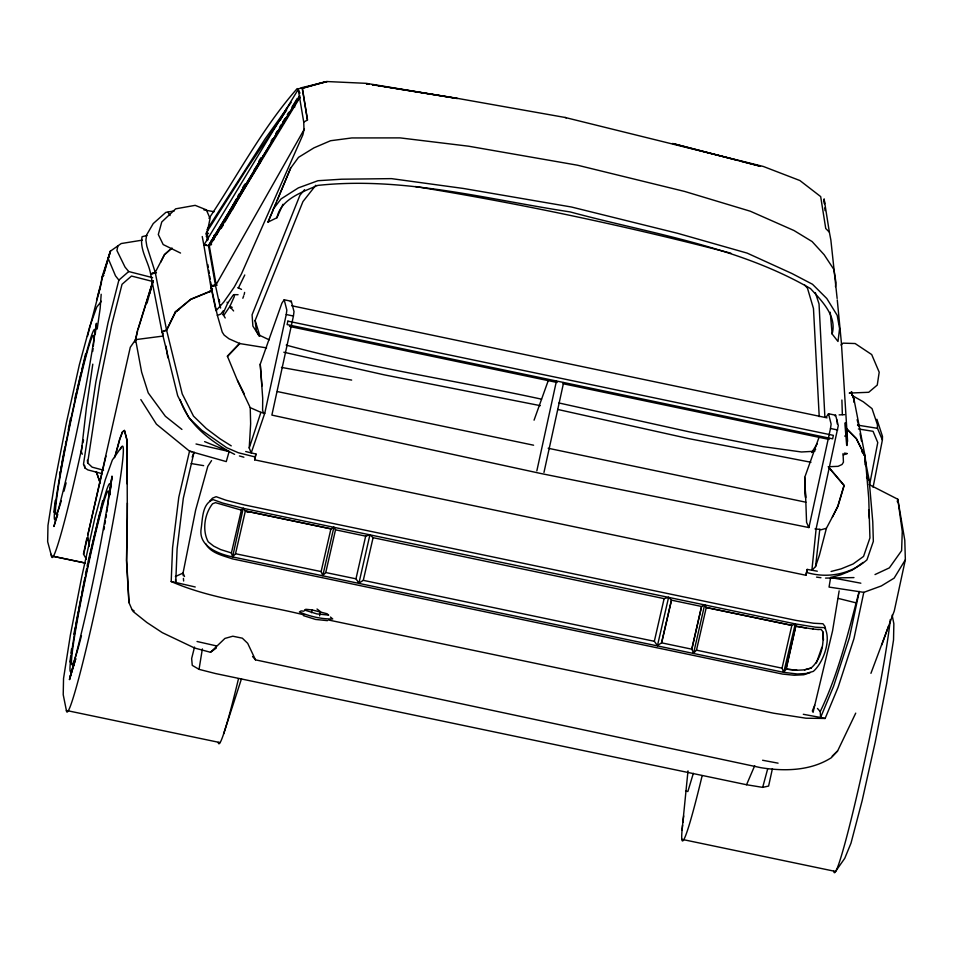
<?xml version="1.0" encoding="UTF-8"?>
<svg xmlns="http://www.w3.org/2000/svg" width="953" height="953" viewBox="0 0 953 953"><rect width="100%" height="100%" fill="white"/><g stroke="black" fill="none" stroke-linecap="round" stroke-linejoin="round"><path stroke-width="1.43" d="M163.046 336.064L135.6 339.637L130.287 347.273L87.771 535.145L89.07 546.486M873.079 487.269L882.383 439.988L882.49 436.426L876.891 419.26M817.305 571.204L807.191 569.406L805.904 575.267L254.654 459.846L255.94 453.985L251.223 452.913L249.233 447.981L250.639 423.775L250.234 407.646L237.595 380.866L227.374 356.112L239.751 343.175M303.757 614.816C259.716 603.773 213.138 599.89 171.195 581.533L172.564 547.82L178.783 497.287L189.528 451.174L156.435 424.192L140.83 399.569M101.185 294.274L100.16 308.415L97.182 329.011M682.086 830.051L687.995 770.894M95.217 334.515L96.432 323.281C86.199 391.766 71.975 459.668 53.904 526.509L57.704 514.441M835.471 286.615L835.96 282.35L833.863 269.449L824.142 254.713L812.111 241.562L794.004 230.531L750.321 211.232L684.659 191.446L577.47 165.203L468.519 146.19L400.081 137.887L351.812 137.947L330.56 140.734L313.918 147.87L298.515 157.352L290.629 168.169L268.007 222.12L276.93 217.725L282.946 204.287M826.191 417.188L828.502 413.745L835.626 415.234L838.283 425.586L816.137 528.701L811.885 570.299L815.554 566.57L819.783 529.356L815.006 528.915M53.844 512.178L55.238 500.516M69.962 661.978L70.665 656.117M71.022 653.174L71.546 648.779M109.69 495.143L110.048 492.248M110.405 489.342L110.941 485.006M111.298 482.111L112.001 476.309C101.768 544.794 87.545 612.696 69.474 679.537L75.74 658.583M110.298 489.997L112.001 476.309M214.842 237.094L215.199 234.235M101.101 283.601L101.911 277.299L110.429 251.139L121.21 243.539L142.319 240.132M92.798 364.153L86.485 407.062L81.339 451.722L82.28 454.236M103.555 470.186L92.155 467.173L87.64 462.932L99.874 382.248L111.596 325.199L122.032 284.304L131.502 276.048L153.016 281.552M772.418 768.666L768.606 786.058L762.674 787.369L746.556 784.736L215.461 673.533L199.046 669.351L202.358 648.91M286.245 314.526L286.841 310.118L284.185 299.766L281.874 303.209L260.229 364.213L262.706 398.223L262.599 410.231L263.564 413.447L264.767 413.245L286.245 314.526L293.429 316.039L271.879 415.103L540.708 473.474L808.906 527.557L830.492 428.481L831.123 424.085L828.502 413.745M293.429 316.039L294.012 311.619L291.308 301.267L284.185 299.766M852.673 569.942L840.701 574.838L830.635 577.494L829.05 587.084L863.799 592.349L881.334 585.94L894.117 578.149L905.35 559.768L904.79 540.268L897.809 499.241L869.219 484.624M839.152 590.872L832.565 630.838L813.04 712.427M869.767 483.945L877.761 442.549L873.055 431.316L858.439 428.969M59.551 474.475L60.11 471.592M60.682 468.721L61.242 465.838M61.802 462.955L64.887 447.124M65.459 444.241L66.019 441.37M68.271 429.851L70.51 418.343M73.846 634.198L75.263 626.943M75.823 624.036L78.372 610.992M78.944 608.085L81.208 596.495M81.767 593.588L84.888 577.637M85.46 574.742L86.592 568.941M87.152 566.046L87.724 563.14M272.618 209.886L281.064 198.915L298.384 187.872L317.968 180.713L341.603 179.212L391.445 178.628L463.444 188.468L571.466 207.015L677.583 233.306L747.128 253.105L791.872 273.487L812.48 284.256L826.811 298.527L837.21 315.372L839.581 328.606L837.997 341.472L832.124 333.979C837.21 315.943 821.605 300.707 810.491 288.58C736.872 245.981 651.197 233.842 570.228 211.935C486.721 199.308 402.857 176.257 317.766 185.406C302.172 192.113 280.885 198.963 276.93 217.725M117.91 245.731L116.933 250.532L125.022 267.078L128.715 271.534L152.611 277.657M206.277 236.582L210.065 218.511L206.36 209.851L195.162 205.348L175.686 208.838L161.76 221.978L158.305 234.509L163.177 244.552L180.546 253.057M859.261 591.408L849.409 637.712L833.589 686.231L820.593 717.502L803.296 714.285M863.799 592.349L853.948 638.665L838.14 687.184L825.131 718.455L805.952 718.205L773.669 713.213L328.487 619.998M83.745 554.134L87.211 538.064M311.536 612.708L312.131 609.932L327.034 613.732L328.666 615.102L316.825 613.899L304.555 610.063L305.842 609.289L312.131 609.932M319.612 615.841L320.506 611.683L317.015 609.003M905.35 559.768L894.271 610.992L870.935 673.33M135.064 342.115L135.6 339.637L141.628 372.135L148.227 392.898L165.357 416.27L181.916 429.434M232.592 556.933L243.218 508.318L222.728 503.065L213.115 499.622C202.096 503.756 202.691 518.646 201.202 528.331C198.021 546.403 218.523 553.991 232.592 556.933L783.723 672.353L797.327 673.997L805.952 673.521L813.326 671.377C823.213 662.859 831.671 639.761 824.679 627.682L815.542 627.193L795.29 623.893L243.218 508.318L241.359 510.117L231.412 552.943L232.592 556.933L235.522 553.729L245.362 510.939L243.218 508.318M254.654 459.846L255.94 453.985M536.849 470.853L556.445 381.021M543.972 472.426L563.628 382.522M805.904 575.267L807.191 569.406M858.832 592.659C848.122 632.887 838.497 673.795 820.235 711.557L820.593 717.502L825.131 718.455M897.261 501.707L897.809 499.241L902.265 531.393L901.609 550.643L889.363 567.869L875.009 574.564M791.848 625.371L782.044 668.172L783.723 672.353L786.201 669.113L795.779 626.204L795.29 623.893L791.848 625.371L706.28 607.454L704.624 604.893L701.694 606.489L671.412 600.152L661.537 642.81L657.463 645.61L654.33 641.298L363.296 580.353L358.947 583.105L355.969 578.828L325.747 572.539L322.817 575.552L321.125 571.574L330.929 528.855L333.884 527.271L335.516 529.82L365.678 536.134L369.907 534.812L373.088 537.683L664.122 598.627L668.601 597.352L671.531 600.176L661.656 642.846L691.854 649.196L693.593 653.186L696.476 650.172L706.28 607.454M135.135 341.031L137.387 330.965L152.98 280.67M135.338 341.055L137.589 331.001M813.088 629.051L795.719 626.192L786.011 669.066L796.934 670.257L804.642 669.852L811.17 668.053M355.969 578.828L365.678 536.134M358.947 583.105L369.907 534.812M693.593 653.186L704.624 604.893M87.771 535.145L105.962 456.034M322.817 575.552L333.884 527.271M325.747 572.539L335.516 529.82M363.296 580.353L373.088 537.683M654.33 641.298L664.122 598.627M691.747 649.172L701.575 606.465L691.854 649.196M657.463 645.61L668.601 597.352M194.067 452.127L183.321 498.24L177.103 548.773L175.745 582.486L195.234 586.988M87.426 336.433L101.495 282.66M783.723 672.353L795.29 623.893M74.953 398.223L76.323 392.493M77.014 389.622L81.136 372.409M81.827 369.538L85.615 353.766M88.057 561.722L99.994 511.964M100.673 509.116L102.721 500.587M96.551 300.314L102.507 277.252M114.622 457.666L119.661 439.13L122.353 431.959L124.355 430.399L127.011 440.536L127.333 517.634L126.475 560.447L128.893 602.403L131.955 609.491L133.17 611.528L146.857 622.476L162.296 632.649L194.662 648.052L210.494 652.269L216.355 648.028M829.074 467.887L844.132 485.637L837.866 506.555L826.406 528.296L819.377 555.325L815.554 566.57M194.531 647.063L191.648 658.511L192.256 665.373L199.046 669.351M128.715 271.534L118.875 280.111L108.058 322.555L95.884 381.772L83.495 464.266L85.067 468.09L87.867 469.9L102.054 473.653M147.012 303.173L153.171 280.706M149.752 293.429L152.766 281.957M213.746 235.391L213.853 239.656M98.445 294.06L100.125 287.77M762.674 787.369L767.701 768.797M115.468 455.105L119.852 439.166L122.544 431.995L124.545 430.434L127.202 440.584L127.225 483.981M104.139 273.201L110.429 251.139L108.106 258.287L115.492 275.822L118.875 280.111M180.105 399.629C187.872 423.668 208.302 439.154 229.137 451.543L226.266 461.597L189.528 451.174L191.803 451.651M847.014 432.007L847.265 443.383A9.721 0.691 85.8 0 1 846.621 444.622L844.989 424.824A9.721 0.691 85.8 0 1 845.633 423.573L846.419 429.017M69.474 679.537L73.762 665.075M241.49 678.727L223.598 733.905M693.343 773.336L687.863 791.502L685.576 791.085M102.924 275.882L110.429 251.139M138.03 329.595L151.467 286.103M821.855 647.349L816.364 663.026M249.233 447.981L260.896 412.339L264.767 413.245L251.223 452.913L245.719 451.519M242.848 298.253L243.682 295.871M805.642 497.835L804.725 477.393L819.211 436.784M534.061 420.178L548.416 380.14M881.787 644.907L888.661 625.811M192.172 457.095L193.59 453.366M259.133 336.206L256.369 330.965L255.13 320.506L302.947 201.583L315.8 185.251M290.629 168.169L277.156 200.511M69.724 677.118L70.832 674.426M812.301 711.069L814.684 705.315M268.007 222.12L273.154 209.958M274.297 207.266L276.013 203.215M746.556 784.736L754.693 765.712M244.766 275L238.298 288.175M210.839 285.757L216.831 285.126L210.839 285.757L211.995 290.451L190.922 299.135L175.34 311.834L166.668 329.929L162.153 331.656M232.496 209.517L242.11 189.456M855.723 713.142L837.687 750.821L831.338 757.706C810.634 770.953 784.533 771.465 760.97 767.713L255.487 659.845L252.557 656.498M832.386 517.122L837.794 506.15L844.06 485.232L829.003 467.482M160.7 262.194L164.476 254.582L171.028 248.745M227.648 303.221L223.395 312.751A9.721 1.62 -61.9 0 0 224.503 314.359L229.876 306.449L234.14 296.919A9.721 1.62 -61.9 0 0 233.02 295.311L227.648 303.221L227.052 302.196M285.364 111.251L286.686 108.713L280.265 120.149M216.367 235.272L236.284 199.082M237.714 196.497L239.132 193.912M222.037 226.004L242.979 188.551M304.424 128.989L215.533 285.686L220.214 307.39M221.167 228.482L223.407 224.658M224.896 222.109L279.289 128.941M280.79 126.392L285.995 117.457M227.136 215.974L261.205 160.723M299.969 93.108L298.218 89.415L303.733 122.055L303.995 129.703L302.863 134.885L241.431 273.952L234.14 287.258L223.872 301.91L215.986 310.761L210.768 286.186L203.871 245.124L298.218 89.415L297.193 88.581C262.599 127.773 237.976 175.007 209.029 218.404M231.245 445.873L219.988 438.785L206.301 428.528L193.495 416.127L182.226 393.946L166.608 330.25L175.602 312.155L190.552 299.504L212.066 290.772L210.768 286.186L215.533 285.686L208.493 245.671L299.778 95.61M299.885 97.516L209.386 246.315L216.176 284.899M242.515 187.908L244.838 184.132M258.716 161.426L261.039 157.638M271.069 141.247L272.606 138.721M275.691 133.67L277.24 131.145M279.551 127.368L281.087 124.843M282.636 122.318L284.947 118.541M287.258 114.753L288.807 112.228M291.892 107.189L293.441 104.663M294.977 102.138L297.288 98.362M208.695 245.314L299.73 96.479M206.992 229.721L265.232 138.709L291.13 102.412M811.634 452.568L817.209 443.848M211.554 460.597L207.79 466.351L195.651 510.022L183.047 573.063L183.238 575.719M254.058 170.087L261.241 159.151M262.837 156.721L264.422 154.291M121.531 446.981L112.335 460.061L105.259 479.812L94.919 517.789L81.851 576.315L70.367 635.127L63.541 678.465L63.22 694.713L66.388 710.461L220.024 742.578M844.823 436.236L845.478 435.354M223.407 310.642L220.834 314.073L217.379 315.383L222.228 332.12L224.158 335.111L228.994 338.791L239.811 343.58L266.59 347.893M286.615 110.048L246.922 168.645L207.099 231.591L208.052 239.822M101.387 301.279L96.765 307.033L89.689 326.796L79.349 364.773L66.281 423.299L54.797 482.099L47.972 525.437L47.65 541.697L51.498 555.992L84.936 562.997M304.626 189.623L299.957 195.21L252.08 314.788L252.89 326.117L258.477 334.753L269.211 339.84M209.672 501.218L212.471 498.169L216.128 496.692L225.909 500.194L243.73 504.768L796.053 620.415L813.636 623.25L822.951 623.75L824.976 626.419L825.536 628.968M298.086 99.72L299.873 97.802M294.048 104.187L298.408 99.767M210.494 652.269L224.92 638.427L232.806 636.211L242.348 638.188L247.697 643.335L255.487 659.845M227.433 356.517L239.811 343.58M812.861 452.151L815.673 449.232M101.911 277.299L103.889 275.262M832.207 756.11L837.556 751.059M840.999 344.998L842.988 343.151L855.127 343.533L871.697 354.564L879.202 372.206L877.26 385.06L868.719 392.291L849.242 393.077L851.946 391.993M172.005 248.03L164.404 254.82L155.232 272.391L166.608 330.25L162.046 332.025L177.675 395.709L188.932 417.89L201.75 430.291L226.671 447.684L238.286 452.723L255.416 457.035M209.195 291.94L212.471 289.021M853.84 569.108L863.12 562.437M175.34 311.834L179.128 309.618M209.469 291.916L211.995 290.451M303.733 122.055L307.557 120.007L302.184 88.224L301.184 87.819L327.105 81.541L366.297 83.34L457.345 98.493L395.674 88.522M834.685 415.734L835.626 415.234M290.355 301.756L291.308 301.267M175.376 576.541L183.047 573.063L184.513 576.494M298.777 88.689L302.363 87.807L307.307 119.47M843.334 454.95L847.3 453.568L844.549 453.092M810.253 672.568L803.76 674.772L794.159 675.236L782.639 674.093L232.461 558.887C223.062 555.563 210.827 553.312 205.729 543.782M150.753 273.785L155.661 272.355M826.406 528.296L821.081 529.761L819.783 529.356M804.523 669.828L811.051 668.029C821.021 659.607 824.369 644.192 822.677 631.553M831.087 571.478L841.154 568.846L853.114 563.962L863.549 556.421L869.934 537.933L868.731 498.145L865.157 456.547L853.959 399.212L851.339 392.243M205.8 233.962L208.564 233.294M147.012 235.51L142.104 236.678C139.341 249.769 148.525 261.503 150.657 274.119L162.046 332.025L163.273 333.955M156.471 272.808L150.657 274.119L155.232 272.391L146.845 246.196L145.892 240.132L146.655 234.867L153.219 223.586L165.858 212.364L174.208 210.947M825.536 578.102L853.959 577.589M202.25 236.535L203.871 245.124L206.491 244.814M814.839 451.245L801.437 451.984L763.15 446.647L689.543 431.923L558.911 402.964M828.133 466.767L838.092 466.327L842.023 464.492L843.441 462.193L843.06 453.533M839.128 414.889L844.537 414.674M327.463 620.653L315.622 619.45L303.364 615.614M818.008 629.492L821.141 629.48L822.796 631.589L823.475 639.987M234.057 294.644L238.059 294.703M812.969 629.028L818.127 629.516M304.019 611.195L301.112 610.909L299.349 611.969C309.808 616.412 321.316 619.188 332.716 618.962L330.453 617.044M786.201 669.113L797.053 670.281M203.871 245.124L208.493 245.671M816.554 577.113L820.938 577.721M260.896 412.339L250.234 407.646M369.18 84.233L366.286 83.769L369.252 84.245M375.125 85.198L372.182 84.722L456.022 98.111L565.022 117.457L763.353 166.477L799.889 180.534L820.676 196.592L825.739 228.506L829.372 232.187L830.861 240.025L837.139 298.456M378.055 85.675L380.997 86.139M383.928 86.616L386.87 87.092M389.801 87.569L392.743 88.045M857.521 425.109L877.499 428.326L882.383 439.988M191.184 463.551L203.644 465.648M415.377 186.526C521.541 203.811 626.788 226.111 730.868 253.2M203.942 209.922L214.139 211.721M281.457 367.405L351.657 380.092M795.779 626.204L806.083 628.063M830.635 577.494L860.845 583.2M762.591 760.256L778.077 763.162M806.679 572.455C827.407 578.721 850.552 574.29 866.944 559.864L873.341 541.375L872.769 521.851L869.16 480.086L864.895 458.369M706.149 607.526L791.729 625.347M235.522 553.729L321.125 571.574M291.713 305.758L827.025 417.855M830.492 428.481L837.687 429.994M289.521 326.45L557.171 382.498M562.997 383.714L829.193 439.452M277.383 391.564L533.597 445.206M548.166 448.255L805.845 502.207L806.572 522.363L808.906 527.557M245.362 510.939L330.929 528.855L245.362 510.939L247.828 512.416M53.237 556.302L85.21 563.009M171.195 581.533L175.745 582.486L175.555 579.507M681.895 839.343L835.531 871.459L844.739 858.355L850.993 843.179L862.155 800.627L875.223 742.101L886.707 683.289L893.533 639.951L893.854 623.703L892.127 615.126M696.357 650.149L782.044 668.172M541.542 399.176L538.648 398.545C454.605 380.378 369.228 367.798 286.222 345.105M540.327 405.656L384.357 374.874L283.815 352.217M557.648 409.433L688.519 438.571L810.967 462.265M197.045 641.5L216.486 645.908M196.02 443.991L229.137 451.543L234.605 454.367M241.359 510.117L215.402 502.648L212.543 503.803C204.526 513.929 202.024 530.321 208.195 541.804L213.663 546.117L220.703 549.595L231.412 552.943M838.437 598.46L855.413 602.689M672.58 143.462L760.458 166.298L740.612 161.152M673.914 143.832L737.777 160.414M239.406 455.951L243.885 457.202M565.022 117.457L566.356 117.827M231.305 308.438L229.876 306.449L232.187 307.342M204.621 441.62L229.137 451.543M851.779 395.257L863.323 401.821L872.031 408.634L877.391 424.621L877.499 428.326M237.905 287.651L241.526 289.414M131.955 609.491L134.159 610.956M866.515 477.131L869.041 479.669M866.611 477.501L869.16 480.086M847.074 429.16L856.247 438.44L865.217 456.284L865.407 464.861M846.24 428.516L856.497 438.94L865.157 456.547L865.419 465.159M817.46 708.436L820.235 711.557M804.63 284.983L807.477 288.199L813.469 308.486L819.223 416.652M233.604 310.952L229.876 306.449M861.738 451.543L865.217 456.284M167.99 212.281L170.051 215.569M223.097 314.466L225.206 317.968M89.105 541.804L86.902 537.992L83.435 554.062L86.366 559.137M237.535 380.461L244.337 393.994M851.339 392.386L853.805 398.914L853.805 401.725M96.182 471.568L100.029 482.623M210.768 286.186L212.185 290.248M96.372 471.664L100.16 482.73M815.339 292.619L819.032 303.9L824.893 417.247M255.13 320.506L259.895 335.921M857.116 419.701L857.771 422.179M212.376 292.214L217.379 315.383M829.372 232.187L824.095 198.915L824.476 203.716M858.057 423.62L858.629 426.515M860.059 433.758L861.476 440.989M863.752 452.58L864.323 455.474M84.555 465.29L85.067 468.09M219.19 299.456L219.655 302.315M220.131 305.186L220.596 308.045M212.984 237.607L213.448 240.466M210.804 241.3L211.268 244.171M207.825 264.541L208.302 267.459M208.767 270.378L209.243 273.285M209.708 276.203L210.184 279.11M210.649 282.028L211.125 284.947M211.59 287.854L212.066 290.772M166.036 346.106L167.811 357.792M211.161 242.3L211.471 244.79M294.203 103.412L294.656 107.248M206.372 232.329L207.325 240.549M260.229 364.213L262.004 385.977M87.366 460.228L87.64 462.932M837.27 299.921L841.392 342.746L847.586 441.418M824.821 207.861L825.072 210.625M868.624 509.772L869.362 518.42M830.242 312.215L832.124 333.979M804.725 477.393L805.845 502.207M183.429 578.364L183.631 581.02M824.226 199.558L824.548 204.013M804.832 485.542L805.523 497.371M129.024 602.701L126.666 560.483L127.404 503.029M841.904 400.022L842.345 414.65M853.959 399.212L854.019 402.011M837.21 420.142L837.27 424.002M890.293 619.557A135.862 6.814 -78.2 0 1 860.893 777.922A135.862 6.814 -78.2 0 1 833.756 871.245M702.087 775.933A135.862 6.814 -78.2 0 1 682.562 825.143M682.884 822.296A135.862 6.814 -78.2 0 1 683.706 815.935M120.233 449.53A135.862 6.814 -78.2 0 1 103.103 572.574A135.862 6.814 -78.2 0 1 66.365 710.569M73.762 665.111A96.122 4.825 -78.2 0 1 84.352 581.985A96.122 4.825 -78.2 0 1 110.357 487.924M110.143 491.307A96.122 4.825 -78.2 0 1 109.786 494.833M75.668 659.059A96.122 4.825 -78.2 0 1 74.108 664.05M238.464 678.846A135.862 6.814 -78.2 0 1 218.249 742.363M81.458 635.627A88.665 4.443 -78.2 0 1 73.31 644.502A88.665 4.443 -78.2 0 1 97.718 524.424A88.665 4.443 -78.2 0 1 107.439 507.842M107.201 509.545A88.665 4.443 -78.2 0 1 106.819 512.154M106.402 514.942A88.665 4.443 -78.2 0 1 105.95 517.872M105.449 520.934A88.665 4.443 -78.2 0 1 104.925 524.102M104.437 527.021A88.665 4.443 -78.2 0 1 103.972 529.677M83.519 440A134.278 6.742 -78.2 0 1 82.911 442.835M82.292 445.694A134.278 6.742 -78.2 0 1 51.343 554.348M61.349 500.599A91.25 4.574 -78.2 0 1 58.717 484.66A91.25 4.574 -78.2 0 1 82.482 369.883A91.25 4.574 -78.2 0 1 93.346 346.034M93.037 348.619A91.25 4.574 -78.2 0 1 92.679 351.466M66.126 482.849A91.25 4.574 -78.2 0 1 63.946 491.248M57.514 514.858A97.242 4.884 -78.2 0 1 69.343 426.539A97.242 4.884 -78.2 0 1 95.145 333.86M244.599 292.404A17.345 2.883 -61.9 0 1 244.111 294.668M287.877 321.137L287.127 324.604L832.624 438.821L833.375 435.366L287.877 321.137M321.733 82.685L303.352 87.998L327.105 81.541L321.733 82.685"/></g></svg>
